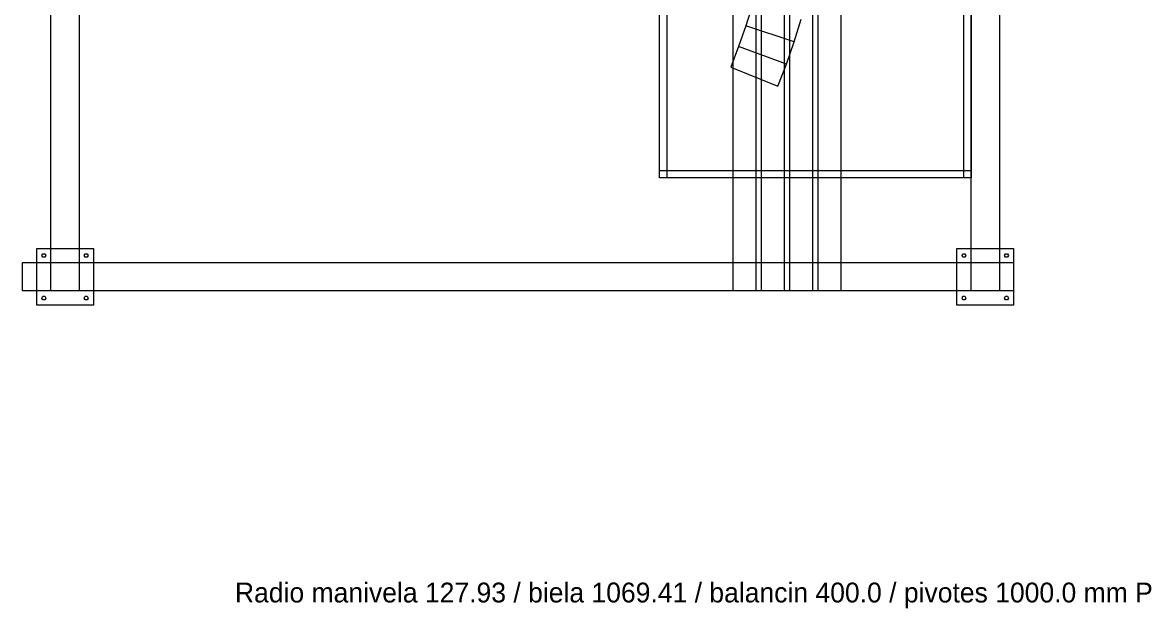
# Model space of a CAD drawing. Header units: millimetres. Extents: x -191664 to 191490, y -197311 to 10263.
# Drawn here: x -750 to 3237, y -197311 to -195242 of the extents above; entities that cross this region are included whole.
import ezdxf

# ---------------------------------------------------------------- set-up
doc = ezdxf.new("R2010")
doc.units = ezdxf.units.MM
doc.layers.add('R15_REPARTIDOR_BIELA_MANIVELA_P', color=3, linetype='Continuous', lineweight=0)

msp = doc.modelspace()

# ---------------------------------------------------------------- linework, layer by layer
at = {"layer": 'R15_REPARTIDOR_BIELA_MANIVELA_P', "color": 253, "true_color": 0xa6b3ba}
for p, q in [((1760, -196190), (1760, -192790)), ((1840, -192790), (1840, -196190)), ((1860, -196190), (1860, -192790)), ((1940, -192790), (1940, -196190)), ((1960, -196190), (1960, -192790)), ((2040, -192790), (2040, -196190)), ((2060, -196190), (2060, -192790)), ((2140, -192790), (2140, -196190)), ((2600, -196190), (2600, -192790)), ((2700, -192790), (2700, -196190)), ((1500, -195790), (1500, -193190)), ((1525, -193190), (1525, -195790)), ((2575, -195790), (2575, -193190)), ((2600, -193190), (2600, -195790)), ((-650, -196190), (-650, -195140)), ((-550, -195140), (-550, -196190)), ((1500, -195790), (1500, -195765)), ((1500, -195765), (2600, -195765)), ((2600, -195790), (1500, -195790)), ((1525, -195790), (1500, -195790)), ((2600, -195790), (2575, -195790)), ((2600, -195765), (2600, -195790)), ((-700, -196240), (-700, -196040)), ((-700, -196040), (-500, -196040)), ((-500, -196040), (-500, -196240)), ((2550, -196240), (2550, -196040)), ((2550, -196040), (2750, -196040)), ((2750, -196040), (2750, -196240)), ((-750, -196190), (-750, -196090)), ((-750, -196090), (2750, -196090)), ((-650, -196190), (-650, -196090)), ((-650, -196090), (-550, -196090)), ((-550, -196090), (-550, -196190)), ((2600, -196190), (2600, -196090)), ((2600, -196090), (2700, -196090)), ((2700, -196090), (2700, -196190)), ((2750, -196090), (2750, -196190)), ((2750, -196190), (-750, -196190)), ((-550, -196190), (-650, -196190)), ((1840, -196190), (1760, -196190)), ((1940, -196190), (1860, -196190)), ((2040, -196190), (1960, -196190)), ((2140, -196190), (2060, -196190)), ((2700, -196190), (2600, -196190)), ((-500, -196240), (-700, -196240)), ((2750, -196240), (2550, -196240))]:
    msp.add_line(p, q, dxfattribs=at)
at = {"layer": 'R15_REPARTIDOR_BIELA_MANIVELA_P', "color": 252, "true_color": 0x889ba4}
for p, q in [((1827.91, -195179.56), (1804.65, -195253.68)), ((1975.52, -195310.3), (2000.49, -195230.68)), ((1804.65, -195253.68), (1779.04, -195327.02)), ((1975.52, -195310.3), (1804.65, -195253.68)), ((1948.01, -195389.07), (1975.52, -195310.3)), ((1779.04, -195327.02), (1751.1, -195399.5)), ((1948.01, -195389.07), (1779.04, -195327.02)), ((1751.1, -195399.5), (1917.99, -195466.93)), ((1917.99, -195466.93), (1948.01, -195389.07))]:
    msp.add_line(p, q, dxfattribs=at)
at = {"layer": 'R15_REPARTIDOR_BIELA_MANIVELA_P', "color": 9, "true_color": 0xb9c3c7}
for p, q in [((-682, -196065), (-678.5, -196058.94)), ((-678.5, -196071.06), (-682, -196065)), ((-678.5, -196058.94), (-671.5, -196058.94)), ((-671.5, -196071.06), (-678.5, -196071.06)), ((-671.5, -196058.94), (-668, -196065)), ((-668, -196065), (-671.5, -196071.06)), ((-532, -196065), (-528.5, -196058.94)), ((-528.5, -196071.06), (-532, -196065)), ((-528.5, -196058.94), (-521.5, -196058.94)), ((-521.5, -196071.06), (-528.5, -196071.06)), ((-521.5, -196058.94), (-518, -196065)), ((-518, -196065), (-521.5, -196071.06)), ((2568, -196065), (2571.5, -196058.94)), ((2571.5, -196071.06), (2568, -196065)), ((2571.5, -196058.94), (2578.5, -196058.94)), ((2578.5, -196071.06), (2571.5, -196071.06)), ((2578.5, -196058.94), (2582, -196065)), ((2582, -196065), (2578.5, -196071.06)), ((2718, -196065), (2721.5, -196058.94)), ((2721.5, -196071.06), (2718, -196065)), ((2721.5, -196058.94), (2728.5, -196058.94)), ((2728.5, -196071.06), (2721.5, -196071.06)), ((2728.5, -196058.94), (2732, -196065)), ((2732, -196065), (2728.5, -196071.06)), ((-682, -196215), (-678.5, -196208.94)), ((-678.5, -196221.06), (-682, -196215)), ((-678.5, -196208.94), (-671.5, -196208.94)), ((-671.5, -196221.06), (-678.5, -196221.06)), ((-671.5, -196208.94), (-668, -196215)), ((-668, -196215), (-671.5, -196221.06)), ((-532, -196215), (-528.5, -196208.94)), ((-528.5, -196221.06), (-532, -196215)), ((-528.5, -196208.94), (-521.5, -196208.94)), ((-521.5, -196221.06), (-528.5, -196221.06)), ((-521.5, -196208.94), (-518, -196215)), ((-518, -196215), (-521.5, -196221.06)), ((2568, -196215), (2571.5, -196208.94)), ((2571.5, -196221.06), (2568, -196215)), ((2571.5, -196208.94), (2578.5, -196208.94)), ((2578.5, -196221.06), (2571.5, -196221.06)), ((2578.5, -196208.94), (2582, -196215)), ((2582, -196215), (2578.5, -196221.06)), ((2718, -196215), (2721.5, -196208.94)), ((2721.5, -196221.06), (2718, -196215)), ((2721.5, -196208.94), (2728.5, -196208.94)), ((2728.5, -196221.06), (2721.5, -196221.06)), ((2728.5, -196208.94), (2732, -196215)), ((2732, -196215), (2728.5, -196221.06))]:
    msp.add_line(p, q, dxfattribs=at)

# ---------------------------------------------------------------- texts
at = {"layer": 'R15_REPARTIDOR_BIELA_MANIVELA_P'}
msp.add_text('Radio manivela 127.93 / biela 1069.41 / balancin 400.0 / pivotes 1000.0 mm P', height=70, dxfattribs=at).set_placement((0, -197290))

doc.saveas('drawing.dxf')
